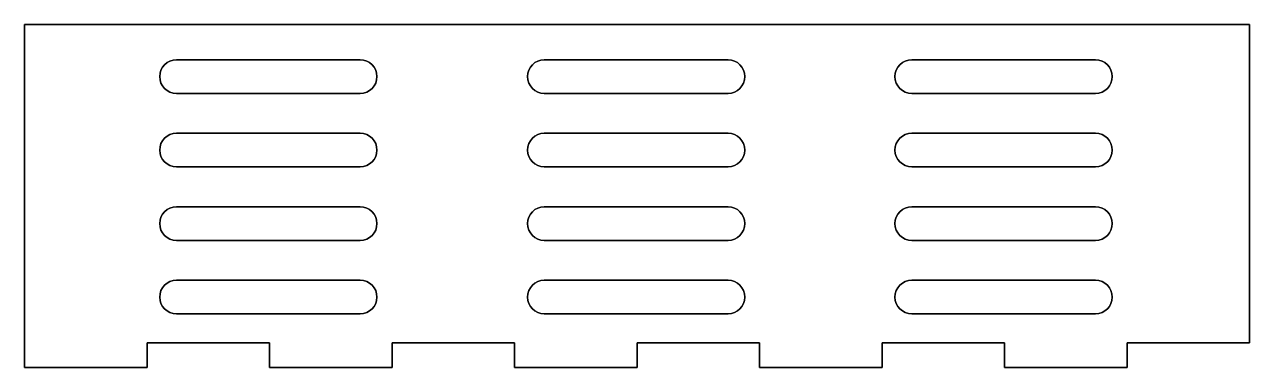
# Model space of a CAD drawing. Header units: millimetres. Extents: x -100 to 100, y -30 to 26.
import ezdxf

# ---------------------------------------------------------------- set-up
doc = ezdxf.new("R2010")
doc.units = ezdxf.units.MM
doc.layers.get('0').update_dxf_attribs({"linetype": 'CONTINUOUS'})

msp = doc.modelspace()

# ---------------------------------------------------------------- linework, layer by layer
for points in [[(-80, -26), (-60, -26), (-60, -30), (-40, -30), (-40, -26), (-20, -26), (-20, -30), (0, -30), (0, -26), (20, -26), (20, -30), (40, -30), (40, -26), (60, -26), (60, -30), (80, -30), (80, -26), (100, -26), (100, 26), (-100, 26), (-100, -26), (-100, -30), (-80, -30)], [(-100, -30), (-100, -26), (-100, 26), (100, 26), (100, -26), (80, -26), (80, -30), (60, -30), (60, -26), (40, -26), (40, -30), (20, -30), (20, -26), (0, -26), (0, -30), (-20, -30), (-20, -26), (-40, -26), (-40, -30), (-60, -30), (-60, -26), (-80, -26), (-80, -30)]]:
    msp.add_lwpolyline(points, close=True)
for points in [[(-45.19, 14.76), (-75.19, 14.76, -1), (-75.19, 20.24), (-45.19, 20.24, -1)], [(-45.19, 14.76, 1), (-45.19, 20.24), (-75.19, 20.24, 1), (-75.19, 14.76)], [(14.87, 14.76), (-15.13, 14.76, -1), (-15.13, 20.24), (14.87, 20.24, -1)], [(14.87, 14.76, 1), (14.87, 20.24), (-15.13, 20.24, 1), (-15.13, 14.76)], [(44.86, 20.24, 1), (44.86, 14.76), (74.86, 14.76, 1), (74.86, 20.24)], [(74.86, 14.76), (44.86, 14.76, -1), (44.86, 20.24), (74.86, 20.24, -1)], [(-45.19, 2.76), (-75.19, 2.76, -1), (-75.19, 8.24), (-45.19, 8.24, -1)], [(-45.19, 2.76, 1), (-45.19, 8.24), (-75.19, 8.24, 1), (-75.19, 2.76)], [(14.87, 2.76), (-15.13, 2.76, -1), (-15.13, 8.24), (14.87, 8.24, -1)], [(14.87, 2.76, 1), (14.87, 8.24), (-15.13, 8.24, 1), (-15.13, 2.76)], [(44.86, 8.24, 1), (44.86, 2.76), (74.86, 2.76, 1), (74.86, 8.24)], [(74.86, 2.76), (44.86, 2.76, -1), (44.86, 8.24), (74.86, 8.24, -1)], [(-45.19, -9.24), (-75.19, -9.24, -1), (-75.19, -3.76), (-45.19, -3.76, -1)], [(-45.19, -9.24, 1), (-45.19, -3.76), (-75.19, -3.76, 1), (-75.19, -9.24)], [(14.87, -9.24), (-15.13, -9.24, -1), (-15.13, -3.76), (14.87, -3.76, -1)], [(14.87, -9.24, 1), (14.87, -3.76), (-15.13, -3.76, 1), (-15.13, -9.24)], [(44.86, -3.76, 1), (44.86, -9.24), (74.86, -9.24, 1), (74.86, -3.76)], [(74.86, -9.24), (44.86, -9.24, -1), (44.86, -3.76), (74.86, -3.76, -1)], [(-45.19, -21.24), (-75.19, -21.24, -1), (-75.19, -15.76), (-45.19, -15.76, -1)], [(-45.19, -21.24, 1), (-45.19, -15.76), (-75.19, -15.76, 1), (-75.19, -21.24)], [(14.87, -21.24, 1), (14.87, -15.76), (-15.13, -15.76, 1), (-15.13, -21.24)], [(-15.13, -15.76), (14.87, -15.76, -1), (14.87, -21.24), (-15.13, -21.24, -1)], [(44.86, -15.76, 1), (44.86, -21.24), (74.86, -21.24, 1), (74.86, -15.76)], [(74.86, -21.24), (44.86, -21.24, -1), (44.86, -15.76), (74.86, -15.76, -1)]]:
    msp.add_lwpolyline(points, format="xyb", close=True)

doc.saveas('drawing.dxf')
